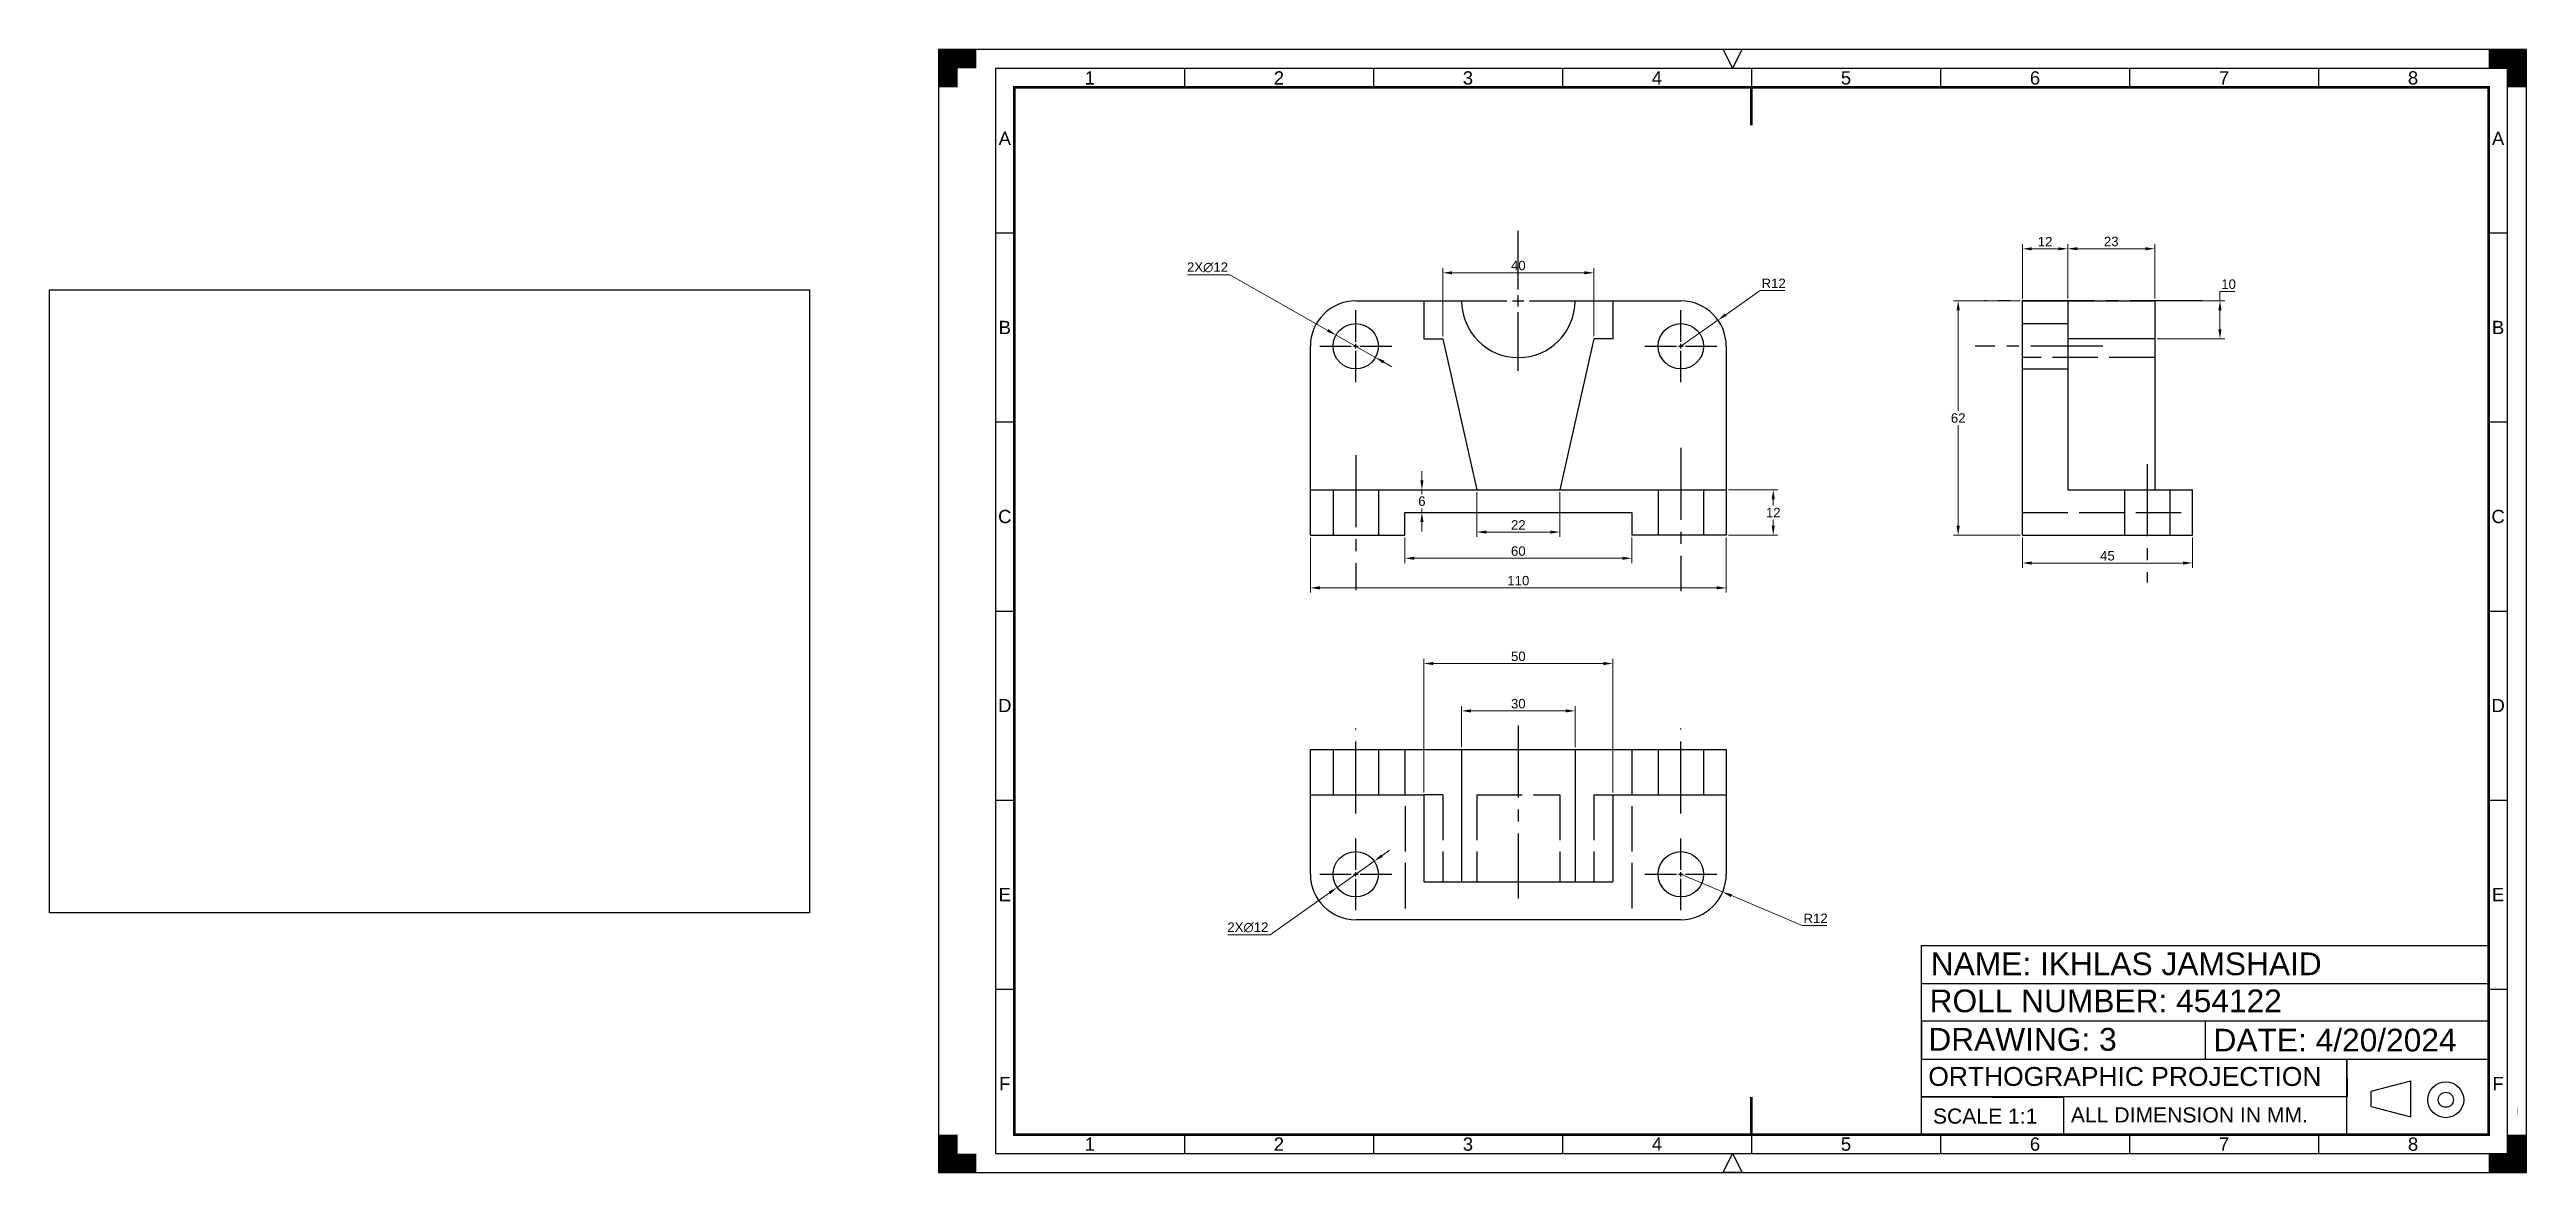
# Model space of a CAD drawing. Header units: millimetres. Extents: x 66 to 721, y 12 to 309.
import ezdxf
from ezdxf.enums import TextEntityAlignment as Align

# ---------------------------------------------------------------- set-up
doc = ezdxf.new("R2010")
doc.units = ezdxf.units.MM
doc.linetypes.add('ACAD_ISO02W100', pattern=[15, 12, -3])
doc.linetypes.add('CENTER2', pattern=[28.575, 19.05, -3.175, 3.175, -3.175])
doc.layers.get('Defpoints').update_dxf_attribs({"color": 18})
doc.layers.add('CENTRE LINE', color=140, linetype='CENTER2')
doc.layers.add('HIDDEN LINES', color=240, linetype='ACAD_ISO02W100', plot=False)
doc.styles.add('ARIAL', font='arial.ttf')
doc.styles.get("Standard").update_dxf_attribs({"font": 'arial.ttf'})
doc.dimstyles.new('ISO-25', dxfattribs={"dimtxt": 2.5, "dimasz": 2.5, "dimexe": 1.25, "dimexo": 0.625, "dimtad": 1, "dimtih": 1, "dimtoh": 1, "dimdec": 0, "dimtxsty": 'Standard', "dimcen": 2.5, "dimclrd": 3, "dimclre": 3, "dimclrt": 2, "dimadec": 0, "dimazin": 0, "dimtfac": 1, "dimtdec": 0, "dimtmove": 0, "dimatfit": 3, "dimfxl": 1, "dimtfillclr": 2, "dimlwd": 0, "dimlwe": 0, "dimarcsym": 0})
picture_1 = doc.add_image_def('image1.jpeg', size_in_pixel=(1050, 861))

# ---------------------------------------------------------------- blocks, each defined once
blk = doc.blocks.new('*U19')
at = {"layer": 'CENTRE LINE', "color": 0, "linetype": 'CENTER2', "transparency": 16777216}
for p, q in [((0, 1.2), (0, 9.5)), ((-9.5, 0), (-1.2, 0)), ((1.2, 0), (9.5, 0)), ((0, -9.5), (0, -1.2))]:
    blk.add_line(p, q, dxfattribs=at)
at = {"layer": 'CENTRE LINE', "color": 0, "linetype": 'Continuous', "transparency": 16777216}
for p, q in [((-0.6, 0), (0.6, 0)), ((0, -0.6), (0, 0.6))]:
    blk.add_line(p, q, dxfattribs=at)
blk = doc.blocks.new('*U20')
at = {"layer": 'CENTRE LINE', "color": 0, "linetype": 'CENTER2', "transparency": 16777216}
for p, q in [((0, 3), (0, 18.5)), ((-18.5, 0), (-3, 0)), ((3, 0), (18.5, 0)), ((0, -18.5), (0, -3))]:
    blk.add_line(p, q, dxfattribs=at)
at = {"layer": 'CENTRE LINE', "color": 0, "linetype": 'Continuous', "transparency": 16777216}
for p, q in [((-1.5, 0), (1.5, 0)), ((0, -1.5), (0, 1.5))]:
    blk.add_line(p, q, dxfattribs=at)
blk = doc.blocks.new('*U21')
at = {"layer": 'CENTRE LINE', "color": 0, "linetype": 'CENTER2', "transparency": 16777216}
for p, q in [((0, 1.2), (0, 9.5)), ((-9.5, 0), (-1.2, 0)), ((1.2, 0), (9.5, 0)), ((0, -9.5), (0, -1.2))]:
    blk.add_line(p, q, dxfattribs=at)
at = {"layer": 'CENTRE LINE', "color": 0, "linetype": 'Continuous', "transparency": 16777216}
for p, q in [((-0.6, 0), (0.6, 0)), ((0, -0.6), (0, 0.6))]:
    blk.add_line(p, q, dxfattribs=at)
blk = doc.blocks.new('*U23')
at = {"layer": 'CENTRE LINE', "color": 0, "linetype": 'CENTER2', "transparency": 16777216}
for p, q in [((0, 1.2), (0, 9.5)), ((-9.5, 0), (-1.2, 0)), ((1.2, 0), (9.5, 0)), ((0, -9.5), (0, -1.2))]:
    blk.add_line(p, q, dxfattribs=at)
at = {"layer": 'CENTRE LINE', "color": 0, "linetype": 'Continuous', "transparency": 16777216}
for p, q in [((-0.6, 0), (0.6, 0)), ((0, -0.6), (0, 0.6))]:
    blk.add_line(p, q, dxfattribs=at)
blk = doc.blocks.new('*U24')
at = {"layer": 'CENTRE LINE', "color": 0, "linetype": 'CENTER2', "transparency": 16777216}
for p, q in [((0, 1.2), (0, 9.5)), ((-9.5, 0), (-1.2, 0)), ((1.2, 0), (9.5, 0)), ((0, -9.5), (0, -1.2))]:
    blk.add_line(p, q, dxfattribs=at)
at = {"layer": 'CENTRE LINE', "color": 0, "linetype": 'Continuous', "transparency": 16777216}
for p, q in [((-0.6, 0), (0.6, 0)), ((0, -0.6), (0, 0.6))]:
    blk.add_line(p, q, dxfattribs=at)
blk = doc.blocks.new('*D25')
at = {"color": 3, "lineweight": 0, "transparency": 16777216}
for p, q in [((399.23, 179.42), (399.23, 164.88)), ((509.23, 179.42), (509.23, 164.88)), ((401.73, 166.13), (506.73, 166.13))]:
    blk.add_line(p, q, dxfattribs=at)
at = {"color": 3, "transparency": 16777216}
for points in [[(401.73, 166.55), (401.73, 165.72), (399.23, 166.13)], [(506.73, 166.55), (506.73, 165.72), (509.23, 166.13)]]:
    blk.add_solid(points, dxfattribs=at)
at = {"layer": 'Defpoints', "color": 0, "transparency": 16777216}
for p in [(399.23, 180.05), (509.23, 180.05), (509.23, 166.13)]:
    blk.add_point(p, dxfattribs=at)
at = {"color": 2, "transparency": 16777216, "insert": (454.23, 168.04), "char_height": 2.5, "attachment_point": 5}
blk.add_mtext('110', dxfattribs=at)
blk = doc.blocks.new('*D26')
at = {"color": 3, "lineweight": 0, "transparency": 16777216}
for p, q in [((424.23, 179.44), (424.23, 172.71)), ((484.22, 179.42), (484.22, 172.71)), ((426.73, 173.96), (481.72, 173.96))]:
    blk.add_line(p, q, dxfattribs=at)
at = {"color": 3, "transparency": 16777216}
for points in [[(426.73, 174.38), (426.73, 173.55), (424.23, 173.96)], [(481.72, 174.38), (481.72, 173.55), (484.22, 173.96)]]:
    blk.add_solid(points, dxfattribs=at)
at = {"layer": 'Defpoints', "color": 0, "transparency": 16777216}
for p in [(424.23, 180.07), (484.22, 180.05), (484.22, 173.96)]:
    blk.add_point(p, dxfattribs=at)
at = {"color": 2, "transparency": 16777216, "insert": (454.23, 175.86), "char_height": 2.5, "attachment_point": 5}
blk.add_mtext('60', dxfattribs=at)
blk = doc.blocks.new('*D29')
at = {"color": 3, "lineweight": 0, "transparency": 16777216}
for p, q in [((518.18, 244.8), (509.08, 238.39)), ((524.75, 244.8), (518.18, 244.8)), ((497.23, 230.05), (507.04, 236.96))]:
    blk.add_line(p, q, dxfattribs=at)
at = {"color": 3, "transparency": 16777216}
blk.add_solid([(508.85, 238.74), (509.32, 238.05), (507.04, 236.96)], dxfattribs=at)
at = {"layer": 'Defpoints', "color": 0, "transparency": 16777216}
for p in [(507.04, 236.96), (497.23, 230.05)]:
    blk.add_point(p, dxfattribs=at)
at = {"color": 2, "transparency": 16777216, "insert": (521.78, 246.68), "char_height": 2.5, "attachment_point": 5}
blk.add_mtext('R12', dxfattribs=at)
blk = doc.blocks.new('*D30')
at = {"color": 3, "lineweight": 0, "transparency": 16777216}
for p, q in [((366.73, 248.93), (377.94, 248.93)), ((377.94, 248.93), (403.84, 234.24)), ((416.45, 227.09), (406.01, 233.01)), ((418.62, 225.85), (420.8, 224.62))]:
    blk.add_line(p, q, dxfattribs=at)
at = {"color": 3, "transparency": 16777216}
for points in [[(404.04, 234.6), (403.63, 233.88), (406.01, 233.01)], [(418.83, 226.22), (418.42, 225.49), (416.45, 227.09)]]:
    blk.add_solid(points, dxfattribs=at)
at = {"layer": 'Defpoints', "color": 0, "transparency": 16777216}
for p in [(406.01, 233.01), (416.45, 227.09)]:
    blk.add_point(p, dxfattribs=at)
at = {"color": 2, "transparency": 16777216, "insert": (372.02, 250.9), "char_height": 2.5, "attachment_point": 5}
blk.add_mtext('2X∅12', dxfattribs=at)
blk = doc.blocks.new('*D31')
at = {"color": 3, "lineweight": 0, "transparency": 16777216}
for p, q in [((416.12, 93.85), (406.33, 86.91)), ((418.16, 95.3), (420.2, 96.74)), ((388.61, 74.35), (404.29, 85.46)), ((377.4, 74.35), (388.61, 74.35))]:
    blk.add_line(p, q, dxfattribs=at)
at = {"color": 3, "transparency": 16777216}
for points in [[(417.92, 95.64), (418.4, 94.96), (416.12, 93.85)], [(404.05, 85.8), (404.54, 85.12), (406.33, 86.91)]]:
    blk.add_solid(points, dxfattribs=at)
at = {"layer": 'Defpoints', "color": 0, "transparency": 16777216}
for p in [(416.12, 93.85), (406.33, 86.91)]:
    blk.add_point(p, dxfattribs=at)
at = {"color": 2, "transparency": 16777216, "insert": (382.69, 76.32), "char_height": 2.5, "attachment_point": 5}
blk.add_mtext('2X∅12', dxfattribs=at)
blk = doc.blocks.new('*D32')
at = {"color": 3, "lineweight": 0, "transparency": 16777216}
for p, q in [((497.23, 90.38), (508.28, 85.71)), ((529.27, 76.84), (510.59, 84.74)), ((535.85, 76.84), (529.27, 76.84))]:
    blk.add_line(p, q, dxfattribs=at)
at = {"color": 3, "transparency": 16777216}
blk.add_solid([(510.75, 85.12), (510.42, 84.35), (508.28, 85.71)], dxfattribs=at)
at = {"layer": 'Defpoints', "color": 0, "transparency": 16777216}
for p in [(497.23, 90.38), (508.28, 85.71)]:
    blk.add_point(p, dxfattribs=at)
at = {"color": 2, "transparency": 16777216, "insert": (532.87, 78.72), "char_height": 2.5, "attachment_point": 5}
blk.add_mtext('R12', dxfattribs=at)
blk = doc.blocks.new('*D33')
at = {"color": 3, "lineweight": 0, "transparency": 16777216}
for p, q in [((443.23, 191.42), (443.23, 179.65)), ((465.23, 191.42), (465.23, 179.65)), ((445.73, 180.9), (462.73, 180.9))]:
    blk.add_line(p, q, dxfattribs=at)
at = {"color": 3, "transparency": 16777216}
for points in [[(445.73, 181.31), (445.73, 180.48), (443.23, 180.9)], [(462.73, 181.31), (462.73, 180.48), (465.23, 180.9)]]:
    blk.add_solid(points, dxfattribs=at)
at = {"layer": 'Defpoints', "color": 0, "transparency": 16777216}
for p in [(443.23, 192.05), (465.23, 192.05), (465.23, 180.9)]:
    blk.add_point(p, dxfattribs=at)
at = {"color": 2, "transparency": 16777216, "insert": (454.23, 182.78), "char_height": 2.5, "attachment_point": 5}
blk.add_mtext('22', dxfattribs=at)
blk = doc.blocks.new('*D34')
at = {"color": 3, "lineweight": 0, "transparency": 16777216}
for p, q in [((599.56, 242.67), (599.56, 257.09)), ((602.06, 255.84), (620.06, 255.84)), ((622.56, 242.67), (622.56, 257.09))]:
    blk.add_line(p, q, dxfattribs=at)
at = {"color": 3, "transparency": 16777216}
for points in [[(602.06, 256.26), (602.06, 255.42), (599.56, 255.84)], [(620.06, 256.26), (620.06, 255.42), (622.56, 255.84)]]:
    blk.add_solid(points, dxfattribs=at)
at = {"layer": 'Defpoints', "color": 0, "transparency": 16777216}
for p in [(622.56, 255.84), (599.56, 242.05), (622.56, 242.05)]:
    blk.add_point(p, dxfattribs=at)
at = {"color": 2, "transparency": 16777216, "insert": (611.06, 257.74), "char_height": 2.5, "attachment_point": 5}
blk.add_mtext('23', dxfattribs=at)
blk = doc.blocks.new('*D35')
at = {"color": 3, "lineweight": 0, "transparency": 16777216}
for p, q in [((509.85, 192.05), (522.91, 192.05)), ((521.66, 189.55), (521.66, 187.93)), ((521.66, 182.55), (521.66, 184.17)), ((509.85, 180.05), (522.91, 180.05))]:
    blk.add_line(p, q, dxfattribs=at)
at = {"color": 3, "transparency": 16777216}
for points in [[(521.25, 189.55), (522.08, 189.55), (521.66, 192.05)], [(521.25, 182.55), (522.08, 182.55), (521.66, 180.05)]]:
    blk.add_solid(points, dxfattribs=at)
at = {"layer": 'Defpoints', "color": 0, "transparency": 16777216}
for p in [(509.23, 192.05), (509.23, 180.05), (521.66, 180.05)]:
    blk.add_point(p, dxfattribs=at)
at = {"color": 2, "transparency": 16777216, "insert": (521.66, 186.05), "char_height": 2.5, "attachment_point": 5}
blk.add_mtext('12', dxfattribs=at)
blk = doc.blocks.new('*D36')
at = {"color": 3, "lineweight": 0, "transparency": 16777216}
for p, q in [((587.56, 242.67), (587.56, 257.07)), ((590.06, 255.82), (597.06, 255.82)), ((599.56, 242.67), (599.56, 257.07))]:
    blk.add_line(p, q, dxfattribs=at)
at = {"color": 3, "transparency": 16777216}
for points in [[(590.06, 256.23), (590.06, 255.4), (587.56, 255.82)], [(597.06, 256.23), (597.06, 255.4), (599.56, 255.82)]]:
    blk.add_solid(points, dxfattribs=at)
at = {"layer": 'Defpoints', "color": 0, "transparency": 16777216}
for p in [(599.56, 255.82), (587.56, 242.05), (599.56, 242.05)]:
    blk.add_point(p, dxfattribs=at)
at = {"color": 2, "transparency": 16777216, "insert": (593.56, 257.7), "char_height": 2.5, "attachment_point": 5}
blk.add_mtext('12', dxfattribs=at)
blk = doc.blocks.new('*D37')
at = {"color": 3, "lineweight": 0, "transparency": 16777216}
for p, q in [((639.82, 242.05), (639.82, 244.55)), ((639.82, 244.55), (643.78, 244.55)), ((623.19, 242.05), (641.07, 242.05)), ((639.82, 234.55), (639.82, 239.55)), ((623.19, 232.05), (641.07, 232.05))]:
    blk.add_line(p, q, dxfattribs=at)
at = {"color": 3, "transparency": 16777216}
for points in [[(639.4, 239.55), (640.24, 239.55), (639.82, 242.05)], [(639.4, 234.55), (640.24, 234.55), (639.82, 232.05)]]:
    blk.add_solid(points, dxfattribs=at)
at = {"layer": 'Defpoints', "color": 0, "transparency": 16777216}
for p in [(622.56, 242.05), (639.82, 242.05), (622.56, 232.05)]:
    blk.add_point(p, dxfattribs=at)
at = {"color": 2, "transparency": 16777216, "insert": (642.11, 246.45), "char_height": 2.5, "attachment_point": 5}
blk.add_mtext('10', dxfattribs=at)
blk = doc.blocks.new('*D39')
at = {"color": 3, "lineweight": 0, "transparency": 16777216}
for p, q in [((429.23, 112.01), (429.23, 147.38)), ((431.73, 146.13), (476.73, 146.13)), ((479.23, 112.01), (479.23, 147.38))]:
    blk.add_line(p, q, dxfattribs=at)
at = {"color": 3, "transparency": 16777216}
for points in [[(431.73, 146.55), (431.73, 145.71), (429.23, 146.13)], [(476.73, 146.55), (476.73, 145.71), (479.23, 146.13)]]:
    blk.add_solid(points, dxfattribs=at)
at = {"layer": 'Defpoints', "color": 0, "transparency": 16777216}
for p in [(479.23, 146.13), (429.23, 111.38), (479.23, 111.38)]:
    blk.add_point(p, dxfattribs=at)
at = {"color": 2, "transparency": 16777216, "insert": (454.23, 148.03), "char_height": 2.5, "attachment_point": 5}
blk.add_mtext('50', dxfattribs=at)
blk = doc.blocks.new('*D40')
at = {"color": 3, "lineweight": 0, "transparency": 16777216}
for p, q in [((439.23, 124.01), (439.23, 134.85)), ((441.73, 133.6), (466.73, 133.6)), ((469.23, 124.01), (469.23, 134.85))]:
    blk.add_line(p, q, dxfattribs=at)
at = {"color": 3, "transparency": 16777216}
for points in [[(441.73, 134.02), (441.73, 133.18), (439.23, 133.6)], [(466.73, 134.02), (466.73, 133.18), (469.23, 133.6)]]:
    blk.add_solid(points, dxfattribs=at)
at = {"layer": 'Defpoints', "color": 0, "transparency": 16777216}
for p in [(469.23, 133.6), (439.23, 123.38), (469.23, 123.38)]:
    blk.add_point(p, dxfattribs=at)
at = {"color": 2, "transparency": 16777216, "insert": (454.23, 135.5), "char_height": 2.5, "attachment_point": 5}
blk.add_mtext('30', dxfattribs=at)
blk = doc.blocks.new('*D41')
at = {"color": 3, "lineweight": 0, "transparency": 16777216}
for p, q in [((434.23, 232.67), (434.23, 250.72)), ((436.73, 249.47), (471.73, 249.47)), ((474.23, 232.67), (474.23, 250.72))]:
    blk.add_line(p, q, dxfattribs=at)
at = {"color": 3, "transparency": 16777216}
for points in [[(436.73, 249.89), (436.73, 249.06), (434.23, 249.47)], [(471.73, 249.89), (471.73, 249.06), (474.23, 249.47)]]:
    blk.add_solid(points, dxfattribs=at)
at = {"layer": 'Defpoints', "color": 0, "transparency": 16777216}
for p in [(474.23, 249.47), (434.23, 232.05), (474.23, 232.05)]:
    blk.add_point(p, dxfattribs=at)
at = {"color": 2, "transparency": 16777216, "insert": (454.23, 251.38), "char_height": 2.5, "attachment_point": 5}
blk.add_mtext('40', dxfattribs=at)
blk = doc.blocks.new('*D42')
at = {"color": 3, "lineweight": 0, "transparency": 16777216}
for p, q in [((428.73, 194.55), (428.73, 197.05)), ((428.73, 192.05), (428.73, 190.96)), ((429.07, 192.05), (429.98, 192.05)), ((428.73, 186.07), (428.73, 187.16)), ((428.73, 183.57), (428.73, 181.07)), ((429.07, 186.07), (429.98, 186.07))]:
    blk.add_line(p, q, dxfattribs=at)
at = {"color": 3, "transparency": 16777216}
for points in [[(428.31, 194.55), (429.14, 194.55), (428.73, 192.05)], [(428.31, 183.57), (429.14, 183.57), (428.73, 186.07)]]:
    blk.add_solid(points, dxfattribs=at)
at = {"layer": 'Defpoints', "color": 0, "transparency": 16777216}
for p in [(428.45, 192.05), (428.45, 186.07), (428.73, 186.07)]:
    blk.add_point(p, dxfattribs=at)
at = {"color": 2, "transparency": 16777216, "insert": (428.73, 189.06), "char_height": 2.5, "attachment_point": 5}
blk.add_mtext('6', dxfattribs=at)
blk = doc.blocks.new('*D43')
at = {"color": 3, "lineweight": 0, "transparency": 16777216}
for p, q in [((586.94, 242.05), (569.33, 242.05)), ((570.58, 239.55), (570.58, 212.95)), ((570.58, 182.55), (570.58, 209.15)), ((586.94, 180.05), (569.33, 180.05))]:
    blk.add_line(p, q, dxfattribs=at)
at = {"color": 3, "transparency": 16777216}
for points in [[(570.16, 239.55), (571, 239.55), (570.58, 242.05)], [(570.16, 182.55), (571, 182.55), (570.58, 180.05)]]:
    blk.add_solid(points, dxfattribs=at)
at = {"layer": 'Defpoints', "color": 0, "transparency": 16777216}
for p in [(587.56, 242.05), (570.58, 180.05), (587.56, 180.05)]:
    blk.add_point(p, dxfattribs=at)
at = {"color": 2, "transparency": 16777216, "insert": (570.58, 211.05), "char_height": 2.5, "attachment_point": 5}
blk.add_mtext('62', dxfattribs=at)
blk = doc.blocks.new('*D44')
at = {"color": 3, "lineweight": 0, "transparency": 16777216}
for p, q in [((587.56, 179.42), (587.56, 171.46)), ((632.56, 179.42), (632.56, 171.46)), ((590.06, 172.71), (630.06, 172.71))]:
    blk.add_line(p, q, dxfattribs=at)
at = {"color": 3, "transparency": 16777216}
for points in [[(590.06, 173.13), (590.06, 172.29), (587.56, 172.71)], [(630.06, 173.13), (630.06, 172.29), (632.56, 172.71)]]:
    blk.add_solid(points, dxfattribs=at)
at = {"layer": 'Defpoints', "color": 0, "transparency": 16777216}
for p in [(587.56, 180.05), (632.56, 180.05), (632.56, 172.71)]:
    blk.add_point(p, dxfattribs=at)
at = {"color": 2, "transparency": 16777216, "insert": (610.06, 174.61), "char_height": 2.5, "attachment_point": 5}
blk.add_mtext('45', dxfattribs=at)

msp = doc.modelspace()

# ---------------------------------------------------------------- linework, layer by layer
at = {"color": 7}
for p, q in [((365.9, 303.52), (365.9, 298.52)), ((415.9, 303.52), (415.9, 298.52)), ((465.9, 303.52), (465.9, 298.52)), ((515.9, 303.52), (515.9, 298.52)), ((565.9, 303.52), (565.9, 298.52)), ((615.9, 303.52), (615.9, 298.52)), ((665.9, 303.52), (665.9, 298.52)), ((315.9, 260.02), (320.9, 260.02)), ((710.9, 260.02), (715.9, 260.02)), ((315.9, 210.02), (320.9, 210.02)), ((710.9, 210.02), (715.9, 210.02)), ((315.9, 160.02), (320.9, 160.02)), ((710.9, 160.02), (715.9, 160.02)), ((315.9, 110.02), (320.9, 110.02)), ((710.9, 110.02), (715.9, 110.02)), ((315.9, 60.02), (320.9, 60.02)), ((710.9, 60.02), (715.9, 60.02)), ((365.9, 21.52), (365.9, 16.52)), ((415.9, 21.52), (415.9, 16.52)), ((465.9, 21.52), (465.9, 16.52)), ((515.9, 21.52), (515.9, 16.52)), ((565.9, 21.52), (565.9, 16.52)), ((615.9, 21.52), (615.9, 16.52)), ((665.9, 21.52), (665.9, 16.52))]:
    msp.add_line(p, q, dxfattribs=at)
for p, q in [((411.23, 242.05), (439.23, 242.05)), ((429.23, 242.05), (429.23, 232.05)), ((469.23, 242.05), (497.23, 242.05)), ((479.23, 242.05), (479.23, 232.05)), ((587.56, 180.05), (587.56, 242.05)), ((587.56, 242.05), (599.56, 242.05)), ((599.56, 242.05), (599.56, 192.05)), ((599.56, 242.05), (622.56, 242.05)), ((622.56, 242.05), (622.56, 192.05)), ((399.23, 180.05), (399.23, 230.05)), ((429.23, 232.05), (434.23, 232.05)), ((434.23, 232.05), (443.23, 192.05)), ((474.23, 232.05), (465.23, 192.05)), ((479.23, 232.05), (474.23, 232.05)), ((509.23, 230.05), (509.23, 180.05)), ((622.56, 232.05), (599.56, 232.05)), ((399.23, 180.05), (399.23, 192.05)), ((399.23, 192.05), (509.23, 192.05)), ((599.56, 192.05), (632.56, 192.05)), ((632.56, 180.05), (632.56, 192.05)), ((424.23, 180.07), (424.22, 186.07)), ((424.22, 186.07), (484.22, 186.07)), ((484.22, 186.07), (484.22, 180.05)), ((399.23, 180.05), (424.23, 180.07)), ((509.23, 180.05), (484.22, 180.05)), ((587.56, 180.05), (632.56, 180.05)), ((399.23, 123.38), (509.23, 123.38)), ((399.23, 90.38), (399.23, 123.38)), ((439.23, 123.38), (439.23, 88.38)), ((469.23, 123.38), (469.23, 88.38)), ((509.23, 123.38), (509.23, 90.38)), ((399.23, 111.38), (429.23, 111.38)), ((429.23, 111.38), (429.23, 88.38)), ((479.23, 111.38), (479.23, 88.38)), ((479.23, 111.38), (509.23, 111.38)), ((429.23, 88.38), (479.23, 88.38)), ((497.23, 78.38), (411.23, 78.38)), ((560.9, 61.53), (710.9, 61.53)), ((710.9, 61.53), (710.97, 51.53)), ((710.97, 51.53), (560.9, 51.53)), ((560.9, 51.53), (560.9, 41.53)), ((635.93, 51.53), (635.93, 41.53)), ((560.9, 41.53), (710.9, 41.53)), ((673.4, 21.52), (673.39, 41.53)), ((673.39, 41.53), (673.45, 31.53)), ((679.82, 33.02), (690.34, 35.76)), ((679.82, 29.01), (679.82, 33.02)), ((690.34, 26.27), (690.34, 35.76)), ((673.45, 31.53), (560.9, 31.53)), ((560.9, 31.53), (598.4, 31.36)), ((598.4, 31.36), (598.4, 21.52)), ((679.82, 29.01), (690.34, 26.27)), ((710.9, 21.52), (673.4, 21.52))]:
    msp.add_line(p, q)
for points, const_width in [([(310.9, 306.02), (303.4, 306.02), (303.4, 298.52)], 5), ([(710.9, 306.02), (718.4, 306.02), (718.4, 298.52)], 5), ([(515.9, 298.52), (515.9, 288.52)], 0.7), ([(515.9, 21.52), (515.9, 31.52)], 0.7), ([(310.9, 14.02), (303.4, 14.02), (303.4, 21.52)], 5), ([(710.9, 14.02), (718.4, 14.02), (718.4, 21.52)], 5)]:
    msp.add_lwpolyline(points, dxfattribs=dict(at, const_width=const_width))
for points in [[(300.9, 11.52), (720.9, 11.52), (720.9, 308.52), (300.9, 308.52)], [(508.4, 308.52), (510.9, 303.52), (513.4, 308.52)], [(315.9, 16.52), (715.9, 16.52), (715.9, 303.52), (315.9, 303.52)], [(508.4, 11.52), (510.9, 16.52), (513.4, 11.52)]]:
    msp.add_lwpolyline(points, close=True, dxfattribs=at)
at = {"color": 7, "const_width": 0.7}
msp.add_lwpolyline([(320.9, 21.52), (710.9, 21.52), (710.9, 298.52), (320.9, 298.52)], close=True, dxfattribs=at)
msp.add_lwpolyline([(710.9, 21.52), (560.9, 21.52), (560.9, 71.52), (710.9, 71.52)], close=True)
for centre, radius in [((411.23, 230.05), 6), ((497.23, 230.05), 6), ((411.23, 90.38), 6), ((497.23, 90.38), 6), ((699.56, 30.75), 4.74), ((699.56, 30.75), 2)]:
    msp.add_circle(centre, radius)
for centre, radius, start, end in [((411.23, 230.05), 12, 90, 180), ((454.23, 242.05), 15, 180, 0), ((497.23, 230.05), 12, 0, 90), ((411.23, 90.38), 12, 180, 270), ((497.23, 90.38), 12, 270, 0)]:
    msp.add_arc(centre, radius, start, end)
at = {"color": 7}
for points in [[(310.9, 308.52), (310.9, 303.52), (300.9, 308.52), (305.9, 303.52)], [(300.9, 298.52), (305.9, 298.52), (300.9, 308.52), (305.9, 303.52)], [(710.9, 308.52), (710.9, 303.52), (720.9, 308.52), (715.9, 303.52)], [(720.9, 298.52), (715.9, 298.52), (720.9, 308.52), (715.9, 303.52)]]:
    msp.add_solid(points, dxfattribs=at)
at = {"layer": 'CENTRE LINE'}
for p, q in [((635.16, 242.05), (577.52, 242.05)), ((608.84, 230.05), (575.05, 230.05)), ((497.23, 203.17), (497.23, 165.28)), ((411.23, 201.22), (411.23, 165.56)), ((620.56, 198.9), (620.56, 167.54)), ((411.23, 106.44), (411.23, 128.96)), ((454.23, 129.71), (454.23, 84.01)), ((497.23, 106.44), (497.23, 128.96))]:
    msp.add_line(p, q, dxfattribs=at)
at = {"layer": 'HIDDEN LINES'}
for p, q in [((587.56, 236.05), (599.56, 236.05)), ((622.52, 227.05), (587.56, 227.05)), ((587.56, 224.05), (599.56, 224.05)), ((405.23, 192.05), (405.23, 180.06)), ((417.23, 192.05), (417.23, 180.06)), ((491.23, 192.05), (491.23, 180.05)), ((503.23, 192.05), (503.23, 180.05)), ((614.56, 192.05), (614.56, 180.05)), ((626.56, 192.05), (626.56, 180.05)), ((587.56, 186.07), (632.56, 186.05)), ((405.23, 123.38), (405.23, 111.38)), ((417.23, 123.38), (417.23, 111.38)), ((424.23, 123.38), (424.32, 78.38)), ((484.22, 123.38), (484.22, 78.38)), ((491.23, 123.38), (491.23, 111.38)), ((503.23, 123.38), (503.23, 111.38)), ((434.23, 111.38), (429.23, 111.38)), ((434.23, 111.38), (434.23, 88.38)), ((443.23, 111.38), (443.23, 88.38)), ((443.23, 111.38), (465.23, 111.38)), ((465.23, 111.38), (465.23, 88.38)), ((474.23, 111.38), (474.23, 88.38)), ((474.23, 111.38), (479.23, 111.38))]:
    msp.add_line(p, q, dxfattribs=at)

# ---------------------------------------------------------------- block references
at = {"layer": 'CENTRE LINE', "linetype": 'CENTER2'}
for name, p in [('*U20', (454.23, 242.05)), ('*U19', (411.23, 230.05)), ('*U21', (497.23, 230.05)), ('*U23', (411.23, 90.38)), ('*U24', (497.23, 90.38))]:
    msp.add_blockref(name, p, dxfattribs=at)

# ---------------------------------------------------------------- texts
at = {"color": 7}
for s, p in [('1', (340.9, 301.02)), ('2', (390.9, 301.02)), ('3', (440.9, 301.02)), ('4', (490.9, 301.02)), ('5', (540.9, 301.02)), ('6', (590.9, 301.02)), ('7', (640.9, 301.02)), ('8', (690.9, 301.02)), ('A', (318.4, 285.02)), ('A', (713.4, 285.02)), ('B', (318.4, 235.02)), ('B', (713.4, 235.02)), ('C', (318.4, 185.02)), ('C', (713.4, 185.02)), ('D', (318.4, 135.02)), ('D', (713.4, 135.02)), ('E', (318.4, 85.02)), ('E', (713.4, 85.02)), ('F', (318.4, 35.02)), ('F', (713.4, 35.02)), ('1', (340.9, 19.02)), ('2', (390.9, 19.02)), ('3', (440.9, 19.02)), ('4', (490.9, 19.02)), ('5', (540.9, 19.02)), ('6', (590.9, 19.02)), ('7', (640.9, 19.02)), ('8', (690.9, 19.02))]:
    msp.add_text(s, height=3.5, dxfattribs=at).set_placement(p, align=Align.MIDDLE_CENTER)
at = {"attachment_point": 1}
for s, insert, char_height in [('NAME: IKHLAS JAMSHAID', (563.34, 69.7), 6), ('ROLL NUMBER: 454122', (563.02, 59.91), 6), ('DRAWING: 3', (562.69, 49.73), 6), ('DATE: 4/20/2024', (638.12, 49.53), 6), ('ORTHOGRAPHIC PROJECTION', (562.68, 39.41), 5), ('SCALE 1:1', (563.9, 28.43), 4), ('ALL DIMENSION IN MM.', (600.39, 28.74), 4)]:
    msp.add_mtext_dynamic_manual_height_columns(s, width=150, gutter_width=12.5, heights=[0], dxfattribs=dict(at, insert=insert, char_height=char_height))
at = {"insert": (218.37, 62.56), "char_height": 2, "width": 17.7255, "attachment_point": 1}
msp.add_mtext('\\pxi-3,l4,t4;', dxfattribs=at)
at = {"insert": (718.4, 26.65), "char_height": 1.25, "attachment_point": 4, "rotation": 90, "style": 'ARIAL'}
msp.add_mtext('----', dxfattribs=at)

# ---------------------------------------------------------------- dimensions: what is measured, and where the dimension line sits
for base, p1, p2, picture, middle in [((599.56, 255.82), (587.56, 242.05), (599.56, 242.05), '*D36', (593.56, 255.82)), ((474.23, 249.47), (434.23, 232.05), (474.23, 232.05), '*D41', (454.23, 249.47)), ((509.23, 166.13), (399.23, 180.05), (509.23, 180.05), '*D25', (454.23, 166.13)), ((484.22, 173.96), (424.23, 180.07), (484.22, 180.05), '*D26', (454.23, 173.96))]:
    dim = msp.add_linear_dim(base=base, p1=p1, p2=p2, dimstyle='ISO-25')
    dim.commit()
    dim.dimension.update_dxf_attribs({"geometry": picture, "text_midpoint": middle, "dimtype": 160})
for base, p1, p2, picture, middle in [((622.56, 255.84), (599.56, 242.05), (622.56, 242.05), '*D34', (611.06, 257.74)), ((465.23, 180.9), (443.23, 192.05), (465.23, 192.05), '*D33', (454.23, 182.78)), ((632.56, 172.71), (587.56, 180.05), (632.56, 180.05), '*D44', (610.06, 174.61)), ((479.23, 146.13), (429.23, 111.38), (479.23, 111.38), '*D39', (454.23, 148.03)), ((469.23, 133.6), (439.23, 123.38), (469.23, 123.38), '*D40', (454.23, 135.5))]:
    dim = msp.add_linear_dim(base=base, p1=p1, p2=p2, dimstyle='ISO-25')
    dim.commit()
    dim.dimension.update_dxf_attribs({"geometry": picture, "text_midpoint": middle})
for p1, p2, picture, middle in [((416.45, 227.09), (406.01, 233.01), '*D30', (372.02, 248.93)), ((416.12, 93.85), (406.33, 86.91), '*D31', (382.69, 74.35))]:
    dim = msp.add_diameter_dim_2p(p1=p1, p2=p2, text='2X<>', dimstyle='ISO-25')
    dim.commit()
    dim.dimension.update_dxf_attribs({"geometry": picture, "text_midpoint": middle, "dimtype": 163})
for center, mpoint, picture, middle in [((497.23, 230.05), (507.04, 236.96), '*D29', (521.78, 244.8)), ((497.23, 90.38), (508.28, 85.71), '*D32', (532.87, 76.84))]:
    dim = msp.add_radius_dim(center=center, mpoint=mpoint, dimstyle='ISO-25')
    dim.commit()
    dim.dimension.update_dxf_attribs({"geometry": picture, "text_midpoint": middle, "dimtype": 164})
for base, p1, p2, picture, middle in [((639.82, 242.05), (622.56, 232.05), (622.56, 242.05), '*D37', (642.11, 246.45)), ((570.58, 180.05), (587.56, 242.05), (587.56, 180.05), '*D43', (570.58, 211.05)), ((428.73, 186.07), (428.45, 192.05), (428.45, 186.07), '*D42', (428.73, 189.06)), ((521.66, 180.05), (509.23, 192.05), (509.23, 180.05), '*D35', (521.66, 186.05))]:
    dim = msp.add_linear_dim(base=base, p1=p1, p2=p2, angle=90, dimstyle='ISO-25')
    dim.commit()
    dim.dimension.update_dxf_attribs({"geometry": picture, "text_midpoint": middle})

# ---------------------------------------------------------------- pictures from other files: only their frames are drawn
image = msp.add_image(picture_1, insert=(65.72, 80.16), size_in_units=(200.99, 164.82))
image.dxf.flags = 7

doc.saveas('drawing.dxf')
